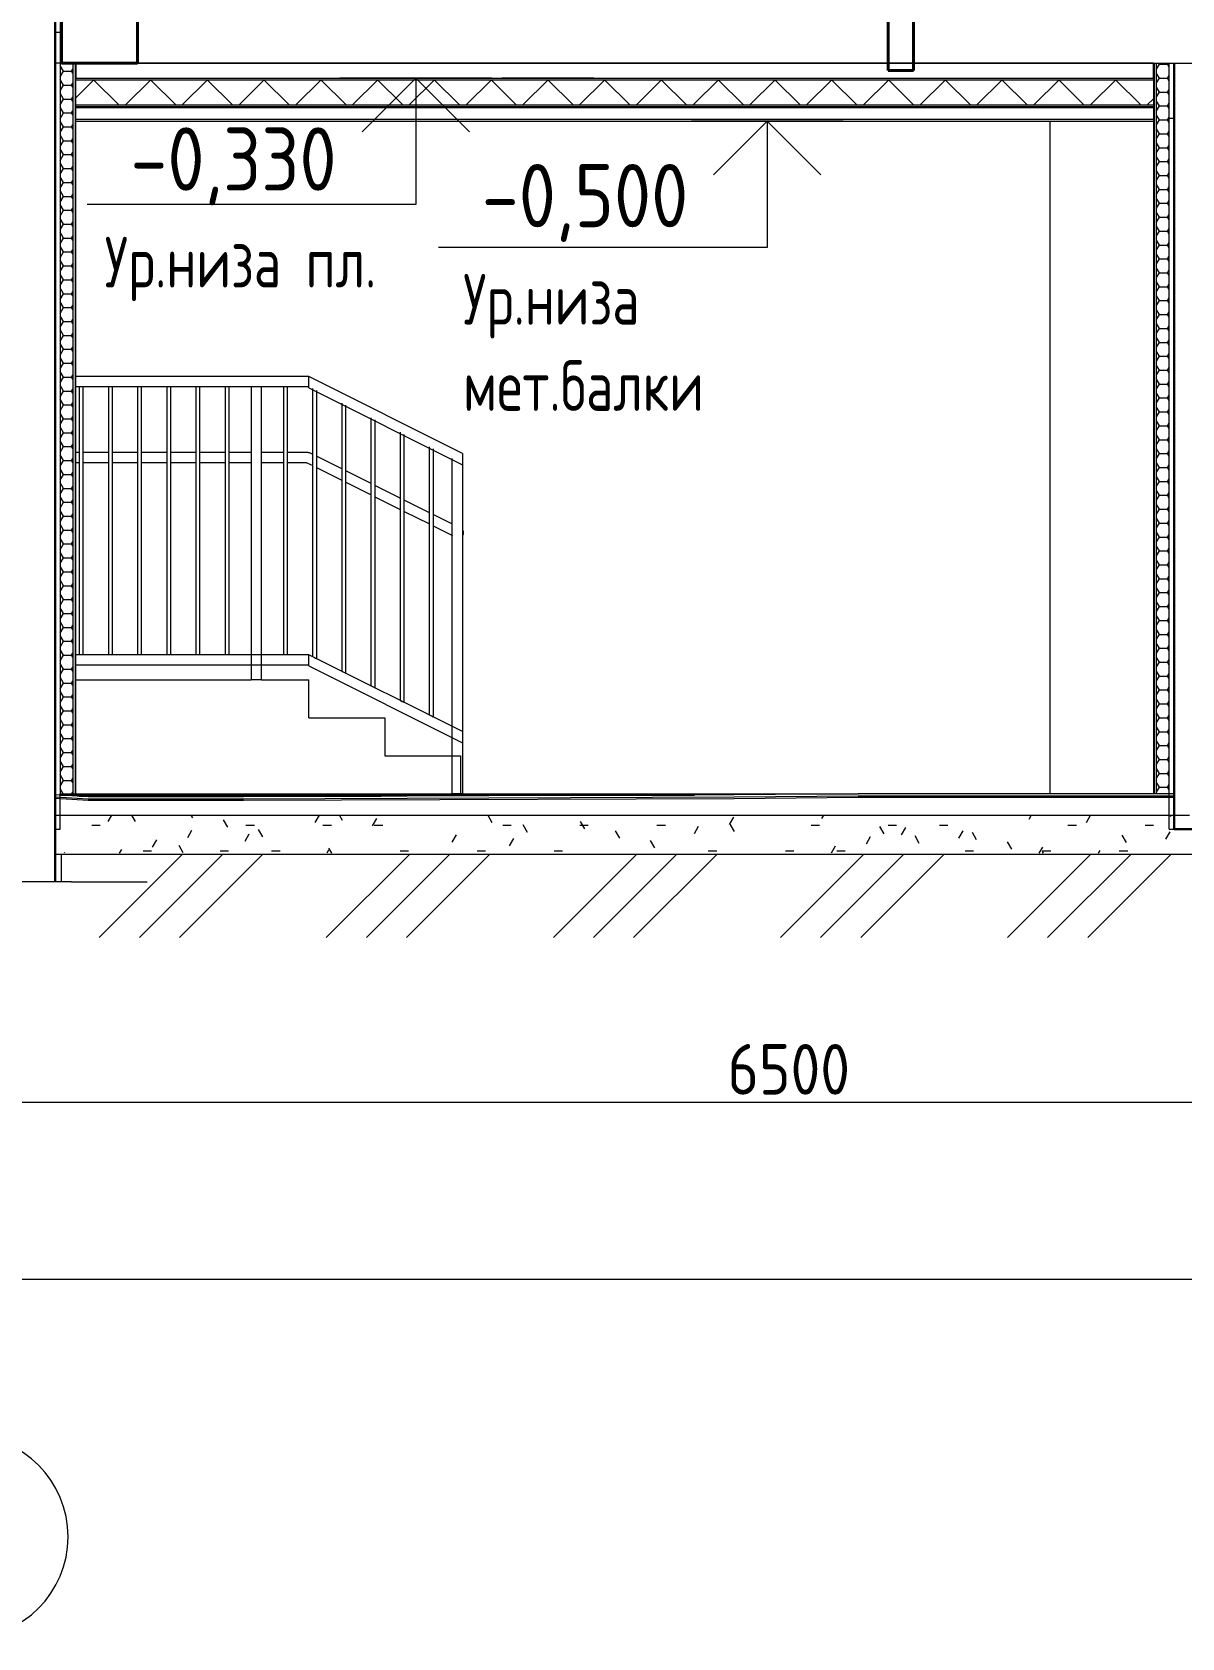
# Model space of a CAD drawing. Header units: millimetres. Extents: x -3929 to 624051, y 52832 to 514950.
# Drawn here: x 605955 to 610503, y 106248 to 112598 of the extents above; entities that cross this region are included whole.
import ezdxf

# ---------------------------------------------------------------- set-up
doc = ezdxf.new("R2010")
doc.units = ezdxf.units.MM
for name, color, linetype, lineweight in [('Аннотация', 7, 'Continuous', 18), ('Каркас', 7, 'Continuous', 18), ('Лестницы', 7, 'Continuous', 9), ('Обобщенные модели', 7, 'Continuous', 18), ('Ограждение', 7, 'Continuous', 9), ('Оси', 253, 'Continuous', 9), ('Отметки', 7, 'Continuous', 9), ('Перекрытие', 7, 'Continuous', 18), ('Перекрытие штриховка', 7, 'Continuous', 18), ('Потолки', 7, 'Continuous', 9), ('Размеры', 7, 'Continuous', 9), ('Стены наружные', 7, 'Continuous', 18), ('Стены несущие', 7, 'Continuous', 30), ('Стены отделка', 7, 'Continuous', 30), ('Стены перегородки', 7, 'Continuous', 30), ('Стены штриховка', 7, 'Continuous', 9), ('Узлы', 7, 'Continuous', 18), ('ШТРИХОВКА', 252, 'Continuous', 15)]:
    doc.layers.add(name, color=color, linetype=linetype, lineweight=lineweight)
doc.layers.add('Линии', color=7, linetype='Continuous', lineweight=9, true_color=0x00a600)
doc.styles.add('GOST Common_1', font='GOST_Common.ttf', dxfattribs={"width": 0.9, "height": 250})
doc.styles.add('GOST Common_3', font='GOST_Common.ttf', dxfattribs={"width": 0.8, "height": 350})
doc.styles.add('GOST Common_4', font='GOST_Common.ttf', dxfattribs={"width": 0.9, "height": 200})
doc.dimstyles.new('ADSK_Основной_2_мм_1', dxfattribs={"dimscale": 304.8, "dimtxt": 201.142999, "dimasz": 0.463911, "dimexe": 0.492126, "dimexo": 0.492126, "dimgap": 0.098425, "dimtad": 1, "dimrnd": 0.01, "dimdsep": 46, "dimtxsty": 'GOST Common_4', "dimblk1": 'OBLIQUE', "dimblk2": 'OBLIQUE', "dimsah": 1, "dimcen": 0.09, "dimdle": 0.492126, "dimazin": 2, "dimtfac": 1, "dimtdec": 4, "dimtix": 1, "dimtmove": 1, "dimatfit": 3, "dimfxl": 1, "dimtvp": 1, "dimtolj": 1, "dimtzin": 0, "dimlwd": 20, "dimlwe": 20, "dimarcsym": 2})
pattern_1 = [(0, (483731.112, 112745.933), (47.625, 27.4963064), [31.75, -63.5]), (120, (483731.112, 112745.933), (-47.625, 27.4963066), [31.75, -63.5]), (60, (483731.112, 112745.933), (1e-07, 54.992613), [-63.5, 31.75])]

# ---------------------------------------------------------------- blocks, each defined once
blk = doc.blocks.new('GM_Отверстие прямоугольное _в плите_ - Отверстие-1433289-Разрез 1-1')
at = {"layer": 'Обобщенные модели', "lineweight": 40}
for p, q in [((52592.5, 0), (52492.5, 0)), ((52492.5, 0), (52492.5, -300)), ((52592.5, -300), (52592.5, 0)), ((52492.5, -300), (52592.5, -300))]:
    blk.add_line(p, q, dxfattribs=at)
blk = doc.blocks.new('GM_Отверстие прямоугольное _в плите_ - Отверстие-2450338-Разрез 1-1')
at = {"layer": 'Обобщенные модели'}
for p, q in [((49223.8, -270), (49223.8, 0)), ((49223.8, 0), (49523.8, 0)), ((49523.8, 0), (49523.8, -270)), ((49523.8, -270), (49223.8, -270))]:
    blk.add_line(p, q, dxfattribs=at)
at = {"layer": 'Обобщенные модели', "lineweight": 40}
for p, q in [((49523.8, 0), (49223.8, 0)), ((49223.8, 0), (49223.8, -270)), ((49523.8, -270), (49523.8, 0)), ((49223.8, -270), (49523.8, -270))]:
    blk.add_line(p, q, dxfattribs=at)
blk = doc.blocks.new('Ограждение - D40-16087-Разрез 1-1')
at = {"layer": 'Ограждение', "flags": 128}
for points in [[(50808.6, -2116.2), (50809.1, -2116.8), (50809.5, -2117.5), (50809.9, -2118.2), (50810.3, -2118.9), (50810.7, -2119.6), (50811, -2120.3), (50811.3, -2121.1), (50811.5, -2121.8), (50811.7, -2122.6), (50811.9, -2123.4), (50812.1, -2124.2), (50812.2, -2125), (50812.3, -2125.7), (50812.4, -2126.5), (50812.4, -2127.3), (50812.5, -2128.1), (50812.4, -2128.9), (50812.4, -2129.7), (50812.3, -2130.5), (50812.2, -2131.3), (50812, -2132.1), (50811.8, -2132.9), (50811.6, -2133.7), (50811.4, -2134.4), (50811.1, -2135.2), (50810.8, -2135.9), (50810.4, -2136.6), (50810.3, -2136.8)], [(50810.3, -2136.8), (50810, -2137.5), (50809.6, -2138.2), (50809.1, -2138.9), (50808.7, -2139.6)]]:
    blk.add_lwpolyline(points, dxfattribs=at)
blk = doc.blocks.new('Ограждение - 16-3098297-Разрез 1-1')
at = {"layer": 'Ограждение'}
for p, q in [((49293.4, -1550), (49293.4, -2610)), ((49293.4, -1550), (49301.4, -1550)), ((49301.4, -1550), (49309.4, -1550)), ((49309.4, -2610), (49309.4, -1550)), ((49301.4, -2610), (49293.4, -2610)), ((49309.4, -2610), (49301.4, -2610))]:
    blk.add_line(p, q, dxfattribs=at)
blk = doc.blocks.new('Ограждение - 40-3098299-Разрез 1-1')
at = {"layer": 'Ограждение'}
for p, q in [((49973.7, -1550), (49973.7, -2710)), ((49973.7, -1550), (49993.7, -1550)), ((49993.7, -1550), (50013.7, -1550)), ((50013.7, -2710), (50013.7, -1550)), ((49993.7, -2710), (49973.7, -2710)), ((50013.7, -2710), (49993.7, -2710))]:
    blk.add_line(p, q, dxfattribs=at)
blk = doc.blocks.new('Ограждение - 16-3115714-Разрез 1-1')
at = {"layer": 'Ограждение'}
for p, q in [((50216.5, -1557.5), (50216.5, -2617.5)), ((50232.5, -2625.5), (50232.5, -1565.5))]:
    blk.add_line(p, q, dxfattribs=at)
at = {"layer": 'Ограждение', "flags": 128}
for points in [[(50216.5, -2617.5), (50216.7, -2617.6), (50218.2, -2618.4), (50221, -2619.8), (50224.5, -2621.5)], [(50224.5, -2621.5), (50227.9, -2623.3), (50230.7, -2624.7), (50232.3, -2625.4), (50232.5, -2625.5)]]:
    blk.add_lwpolyline(points, dxfattribs=at)
blk = doc.blocks.new('Ограждение - Ограждение-3256397-Разрез 1-1')
at = {"layer": 'Ограждение'}
for p, q in [((50201.4, -1510), (49280.2, -1510)), ((50808.9, -1813.8), (50201.4, -1510)), ((50201.4, -1530), (50201.4, -1510)), ((49280.2, -1550), (50201.4, -1550)), ((50201.4, -1532.4), (50201.4, -1531.1)), ((50201.4, -1554.7), (50808.9, -1858.5)), ((50201.4, -2610), (49280.2, -2610)), ((49280.2, -2650), (50201.4, -2650)), ((50808.9, -2913.8), (50201.4, -2610)), ((50201.4, -2630), (50201.4, -2610)), ((50201.4, -2632.4), (50201.4, -2631.1)), ((50201.4, -2654.7), (50808.9, -2958.5))]:
    blk.add_line(p, q, dxfattribs=at)
at = {"layer": 'Ограждение', "flags": 128}
for points in [[(50201.4, -1554.7), (50201.4, -1554), (50201.4, -1551.7), (50201.4, -1548.2), (50201.4, -1543.5), (50201.4, -1538.1), (50201.4, -1532.4)], [(50808.9, -1813.8), (50808.9, -1814.5), (50808.9, -1816.7), (50808.9, -1820.3), (50808.9, -1824.9), (50808.9, -1830.3), (50808.9, -1858.5)], [(50808.9, -1836.1), (50808.9, -1841.9), (50808.9, -1847.3), (50808.9, -1851.9), (50808.9, -1853.9)], [(50201.4, -2654.7), (50201.4, -2654), (50201.4, -2651.7), (50201.4, -2648.2), (50201.4, -2643.5), (50201.4, -2638.1), (50201.4, -2632.4)], [(50808.9, -2913.8), (50808.9, -2919), (50808.9, -2924.4), (50808.9, -2959.1)]]:
    blk.add_lwpolyline(points, dxfattribs=at)
for name, p in [('Ограждение - 16-3098297-Разрез 1-1', (0, 0)), ('Ограждение - 16-3098297-Разрез 1-1', (115.4, 0)), ('Ограждение - 16-3098297-Разрез 1-1', (230.8, 0)), ('Ограждение - 16-3098297-Разрез 1-1', (346.2, 0)), ('Ограждение - 16-3098297-Разрез 1-1', (461.5, 0)), ('Ограждение - 16-3098297-Разрез 1-1', (576.9, 0)), ('Ограждение - 40-3098299-Разрез 1-1', (0, 0)), ('Ограждение - 16-3098297-Разрез 1-1', (807.7, 0)), ('Ограждение - 16-3115714-Разрез 1-1', (0, 0)), ('Ограждение - 16-3115714-Разрез 1-1', (115.4, -57.7)), ('Ограждение - 16-3115714-Разрез 1-1', (230.8, -115.4)), ('Ограждение - 16-3115714-Разрез 1-1', (346.2, -173.1)), ('Ограждение - 16-3115714-Разрез 1-1', (461.5, -230.8))]:
    blk.add_blockref(name, p)
blk = doc.blocks.new('Тип перил - D40-16087-Разрез 1-1')
at = {"layer": 'Ограждение', "flags": 128}
for points in [[(50808.6, -2116.2), (50809.1, -2116.8), (50809.5, -2117.5), (50809.9, -2118.2), (50810.3, -2118.9), (50810.7, -2119.6), (50811, -2120.3), (50811.3, -2121.1), (50811.5, -2121.8), (50811.7, -2122.6), (50811.9, -2123.4), (50812.1, -2124.2), (50812.2, -2125), (50812.3, -2125.7), (50812.4, -2126.5), (50812.4, -2127.3), (50812.5, -2128.1), (50812.4, -2128.9), (50812.4, -2129.7), (50812.3, -2130.5), (50812.2, -2131.3), (50812, -2132.1), (50811.8, -2132.9), (50811.6, -2133.7), (50811.4, -2134.4), (50811.1, -2135.2), (50810.8, -2135.9), (50810.4, -2136.6), (50810.3, -2136.8)], [(50810.3, -2136.8), (50810, -2137.5), (50809.6, -2138.2), (50809.1, -2138.9), (50808.7, -2139.6)]]:
    blk.add_lwpolyline(points, dxfattribs=at)
blk = doc.blocks.new('Тип перил - Перила_Внутренний_-6528034-Разрез 1-1')
at = {"layer": 'Ограждение'}
for p, q in [((49293.4, -1810), (49280.2, -1810)), ((49408.8, -1810), (49309.4, -1810)), ((49524.1, -1810), (49424.8, -1810)), ((49639.5, -1810), (49540.1, -1810)), ((49754.9, -1810), (49655.5, -1810)), ((49870.3, -1810), (49770.9, -1810)), ((49973.7, -1810), (49886.3, -1810)), ((50101.1, -1810), (50013.7, -1810)), ((50189.6, -1810), (50117.1, -1810)), ((50216.7, -1817.6), (50212, -1815.3)), ((50332.1, -1875.3), (50232.3, -1825.4)), ((49280.2, -1850), (49293.4, -1850)), ((49309.4, -1850), (49408.8, -1850)), ((49424.8, -1850), (49524.1, -1850)), ((49540.1, -1850), (49639.5, -1850)), ((49655.5, -1850), (49754.9, -1850)), ((49770.9, -1850), (49870.3, -1850)), ((49886.3, -1850), (49973.7, -1850)), ((50013.7, -1850), (50101.1, -1850)), ((50117.1, -1850), (50189.6, -1850)), ((50194.1, -1851.1), (50216.7, -1862.4)), ((50232.3, -1870.2), (50332.1, -1920)), ((50447.4, -1933), (50347.7, -1883.1)), ((50347.7, -1927.8), (50447.4, -1977.7)), ((50562.8, -1990.7), (50463, -1940.8)), ((50463, -1985.5), (50562.8, -2035.4)), ((50678.2, -2048.4), (50578.4, -1998.5)), ((50578.4, -2043.2), (50678.2, -2093.1)), ((50769.3, -2093.9), (50693.8, -2056.2)), ((50693.8, -2100.9), (50769.3, -2138.7))]:
    blk.add_line(p, q, dxfattribs=at)
at = {"layer": 'Ограждение', "flags": 128}
for points in [[(50212, -1815.3), (50210.1, -1814.4), (50208.3, -1813.6), (50206.4, -1812.9), (50204.5, -1812.3), (50202.6, -1811.7), (50200.7, -1811.2), (50198.7, -1810.8), (50196.8, -1810.5), (50194.8, -1810.3), (50192.8, -1810.1), (50190.8, -1810), (50189.6, -1810)], [(50189.6, -1850), (50190, -1850), (50190.4, -1850), (50190.8, -1850.1), (50191.2, -1850.1), (50191.6, -1850.2), (50192, -1850.3), (50192.4, -1850.4), (50192.7, -1850.5), (50193.1, -1850.6), (50193.5, -1850.8), (50193.9, -1851), (50194.1, -1851.1)]]:
    blk.add_lwpolyline(points, dxfattribs=at)
blk = doc.blocks.new('Ось сетки - Круг_Ø8 мм-8258-Разрез 1-1')
at = {"layer": 'Оси', "lineweight": 20}
for start, end in [(360, 180), (180, 360)]:
    blk.add_arc((-0.4, -6098.4), 400, start, end, dxfattribs=at)
blk = doc.blocks.new('Высотные отметки - Стрелка вниз-12094-Разрез 1-1')
at = {"layer": 'Аннотация', "lineweight": 5}
for p, q in [((-1155.9, 15420), (-1755.9, 15420)), ((-1455.9, 15420), (-1668, 15207.9)), ((-1455.9, 15420), (-1455.9, 14920)), ((-1455.9, 15420), (-1243.8, 15207.9)), ((-1455.9, 14920), (-2755.9, 14920))]:
    blk.add_line(p, q, dxfattribs=at)
blk = doc.blocks.new('_Oblique')
at = {"color": 0, "linetype": 'ByBlock', "lineweight": -2}
blk.add_line((-0.5, -0.5), (0.5, 0.5), dxfattribs=at)
blk = doc.blocks.new('*D2838')
at = {"layer": 'Defpoints', "color": 0, "transparency": 16777216}
for p in [(605697.9, 108466.1), (612197.9, 108466.1), (612197.9, 108366.1)]:
    blk.add_point(p, dxfattribs=at)
at = {"layer": 'Размеры', "color": 0, "lineweight": 5, "transparency": 16777216}
for p, q in [((605547.9, 108366.1), (612347.9, 108366.1)), ((605697.9, 108316.1), (605697.9, 108216.1)), ((612197.9, 108316.1), (612197.9, 108216.1))]:
    blk.add_line(p, q, dxfattribs=at)
at = {"layer": 'Размеры', "color": 0, "lineweight": 5, "transparency": 16777216, "xscale": 141.4, "yscale": 141.4, "zscale": 141.4, "rotation": 180}
blk.add_blockref('_Oblique', (605697.9, 108366.1), dxfattribs=at)
at = {"layer": 'Размеры', "color": 0, "lineweight": 5, "transparency": 16777216, "xscale": 141.4, "yscale": 141.4, "zscale": 141.4}
blk.add_blockref('_Oblique', (612197.9, 108366.1), dxfattribs=at)
at = {"layer": 'Размеры', "color": 0, "lineweight": 5, "transparency": 16777216, "insert": (608947.9, 108496.1), "char_height": 200, "width": 605.475, "attachment_point": 5, "style": 'GOST Common_4'}
blk.add_mtext('\\A1;6500', dxfattribs=at)
blk = doc.blocks.new('*D2839')
at = {"layer": 'Defpoints', "color": 0, "transparency": 16777216}
for p in [(550347.9, 107766.1), (612197.9, 107766.1), (612197.9, 107666.1)]:
    blk.add_point(p, dxfattribs=at)
at = {"layer": 'Размеры', "color": 0, "lineweight": 5, "transparency": 16777216}
for p, q in [((550197.9, 107666.1), (612347.9, 107666.1)), ((550347.9, 107616.1), (550347.9, 107516.1)), ((612197.9, 107616.1), (612197.9, 107516.1))]:
    blk.add_line(p, q, dxfattribs=at)
at = {"layer": 'Размеры', "color": 0, "lineweight": 5, "transparency": 16777216, "xscale": 141.4, "yscale": 141.4, "zscale": 141.4, "rotation": 180}
blk.add_blockref('_Oblique', (550347.9, 107666.1), dxfattribs=at)
at = {"layer": 'Размеры', "color": 0, "lineweight": 5, "transparency": 16777216, "xscale": 141.4, "yscale": 141.4, "zscale": 141.4}
blk.add_blockref('_Oblique', (612197.9, 107666.1), dxfattribs=at)
at = {"layer": 'Размеры', "color": 0, "lineweight": 5, "transparency": 16777216, "insert": (581272.9, 107796.1), "char_height": 200, "width": 711.842, "attachment_point": 5, "style": 'GOST Common_4'}
blk.add_mtext('\\A1;61850', dxfattribs=at)
blk = doc.blocks.new('Ограждение - 40-3256489-Разрез 1-1')
at = {"layer": 'Ограждение'}
blk.add_lwpolyline([(50808.9, -1853.7), (50808.9, -3160), (50768.9, -3160), (50768.9, -1833.8)], dxfattribs=at)

msp = doc.modelspace()

# ---------------------------------------------------------------- hatches: boundary and pattern name
at = {"layer": 'Перекрытие штриховка', "lineweight": 9, "true_color": 0x787878}
h = msp.add_hatch(dxfattribs=at)
h.set_pattern_fill('FP_40', color=8, style=0, pattern_type=2)
h.set_pattern_definition([(270, (597252.7, 109595.6), (600, 4e-14), []), (0, (597252.677, 109595.6206), (0, 4.992), [])])
h.paths.add_polyline_path([(606791.405, 109573.656), (608732.224, 109581.476), (609222.435, 109585.933), (606066.601, 109585.92), (606066.747, 109580.47), (606177.55, 109573.656), (606644.245, 109573.656)])
at = {"layer": 'Узлы', "lineweight": 5}
h = msp.add_hatch(dxfattribs=at)
h.set_pattern_fill('FP_45', color=252, style=0, pattern_type=2)
h.set_pattern_definition([(45, (580790.93, 121145.93), (-449.013, 449.013), []), (45, (580949.7, 121145.93), (0, 898.026), []), (45, (580632.2, 121145.93), (0, 898.026), [])])
h.paths.add_polyline_path([(601561.152, 109017.489), (605414.902, 109017.489), (605414.902, 109237.47), (605530.676, 109237.47), (605530.676, 112535.933), (605528.818, 112535.913), (605528.818, 112475.933), (550708.754, 112475.933), (550708.754, 112535.933), (550700.492, 112535.933), (550700.492, 112014.22), (550750.492, 112014.22), (550750.492, 111483.731), (549793.123, 111483.731), (549793.123, 112014.22), (549908.896, 112014.22), (549908.896, 112475.471), (548233.206, 112475.471), (548233.206, 111226.174), (601561.152, 111226.174), (601561.152, 109113.133)])
h.paths.add_polyline_path([(608730.374, 109017.489), (611747.305, 109017.489), (611747.305, 109237.47), (611863.079, 109237.47), (611863.079, 109345.933), (606070.676, 109345.933), (606070.676, 109237.47), (606160.975, 109237.47), (606160.975, 109017.489), (608688.727, 109017.489)])
h.paths.add_polyline_path([(613945.696, 109017.489), (614308.896, 109017.489), (614308.896, 111595.624), (613648.896, 111595.624), (613648.896, 110145.933), (612363.896, 110145.933), (612363.896, 109237.47), (612493.378, 109237.47), (612493.378, 109017.489), (612902.631, 109017.489)])
at = {"layer": 'ШТРИХОВКА'}
h = msp.add_hatch(dxfattribs=at)
h.set_pattern_fill('HONEY', color=252, scale=10, style=0)
h.set_pattern_definition(pattern_1)
h.paths.add_polyline_path([(606066.6, 109585.933), (606116.601, 109585.933), (606116.601, 112475.933), (606066.6, 112475.933), (606066.6, 109588.68)])
h = msp.add_hatch(dxfattribs=at)
h.set_pattern_fill('HONEY', color=252, scale=10, style=0)
h.set_pattern_definition(pattern_1)
h.paths.add_polyline_path([(610452.678, 109585.933), (610452.678, 112475.933), (610402.678, 112475.933), (610402.678, 109585.933), (610425.354, 109585.933)])
h = msp.add_hatch(dxfattribs=at)
h.set_pattern_fill('ANSI37', color=252, scale=50)
h.set_pattern_definition([(45, (483731.11, 112745.93), (-112.2532, 112.2532), []), (135, (483731.11, 112745.93), (-112.2532, -112.2532), [])])
h.paths.add_polyline_path([(610390.678, 112409.933), (606128.601, 112409.933), (606128.601, 112309.933), (610390.678, 112309.933)])
h = msp.add_hatch(dxfattribs=at)
h.set_pattern_fill('FP_29', color=252, style=0, pattern_type=2)
h.set_pattern_definition([(0, (580790.93, 121145.93), (406.4, 101.6), [33.528, -271.272, 33.528, -271.272, -1625.6]), (0, (580790.93, 121145.93), (406.4, 101.6), [-609.6, 33.528, -576.072, 33.528, -271.272, -711.2]), (0, (580790.93, 121145.93), (406.4, 101.6), [-1524, 33.528, -169.672, 33.528, -474.472]), (120, (580943.33, 121196.73), (-291.18818, 301.15272), [33.528, -271.272, 33.528, -271.272, -1625.6]), (120, (580943.33, 121196.73), (-291.18818, 301.15272), [-609.6, 33.528, -576.072, 33.528, -271.272, -711.2]), (120, (580943.33, 121196.73), (-291.18818, 301.15272), [-1524, 33.528, -169.672, 33.528, -474.472]), (240, (580994.13, 121399.93), (-115.21182, -402.75272), [33.528, -271.272, 33.528, -271.272, -1625.6]), (240, (580994.13, 121399.93), (-115.21182, -402.75272), [-609.6, 33.528, -576.072, 33.528, -271.272, -711.2]), (240, (580994.13, 121399.93), (-115.21182, -402.75272), [-1524, 33.528, -169.672, 33.528, -474.472])])
h.paths.add_polyline_path([(608730.374, 109350.933), (610532.678, 109350.933), (610532.678, 109500.933), (606046.648, 109500.933), (606046.648, 109350.933), (607687.309, 109350.933)])

# ---------------------------------------------------------------- linework, layer by layer
at = {"layer": 'Аннотация'}
for q in [(605897.939, 109237.47), (606410.975, 109237.47)]:
    msp.add_line((606110.975, 109237.47), q, dxfattribs=at)
at = {"layer": 'Каркас'}
msp.add_line((606046.6, 112597.933), (606065.22, 112597.933), dxfattribs=at)
at = {"layer": 'Каркас', "color": 252}
for p, q in [((606128.601, 112253.933), (610390.678, 112253.933)), ((606128.601, 112245.933), (610390.678, 112245.933))]:
    msp.add_line(p, q, dxfattribs=at)
at = {"layer": 'Лестницы'}
for p, q in [((607049.757, 109885.933), (607049.757, 110035.933)), ((607049.757, 109885.933), (607349.757, 109885.933)), ((607349.757, 109885.933), (607349.757, 109735.933)), ((607349.757, 109735.933), (607649.757, 109735.933)), ((607649.757, 109735.933), (607649.757, 109585.933)), ((607314.347, 109585.933), (607349.757, 109585.933)), ((607349.757, 109585.933), (607649.757, 109585.933))]:
    msp.add_line(p, q, dxfattribs=at)
at = {"layer": 'Линии', "color": 7}
for p, q in [((611863.079, 109345.933), (606070.676, 109345.933)), ((606070.676, 109345.933), (606070.676, 109237.47))]:
    msp.add_line(p, q, dxfattribs=at)
at = {"layer": 'Отметки', "lineweight": 5}
msp.add_line((608177.366, 112415.933), (607812.756, 112415.933), dxfattribs=at)
at = {"layer": 'Перекрытие', "lineweight": 20}
for p, q in [((606066.648, 112635.933), (606066.648, 112475.933)), ((606066.648, 112475.933), (611863.472, 112475.933)), ((606177.277, 109564.655), (606046.6, 109572.692)), ((606791.456, 109564.655), (606177.277, 109564.655)), ((608732.22, 109572.475), (606791.456, 109564.655)), ((609222.479, 109576.933), (608732.22, 109572.475)), ((610472.678, 109576.933), (609222.479, 109576.933)), ((610472.678, 109500.933), (610472.678, 109576.933)), ((606046.648, 109500.933), (610532.678, 109500.933)), ((606046.648, 109445.933), (606046.648, 109350.933))]:
    msp.add_line(p, q, dxfattribs=at)
at = {"layer": 'Перекрытие'}
for p, q in [((606128.601, 110035.933), (606822.054, 110035.933)), ((606862.054, 110035.933), (607049.757, 110035.933)), ((606177.55, 109573.656), (606046.6, 109581.709)), ((606177.095, 109558.655), (606046.6, 109566.681)), ((606791.489, 109558.655), (606177.095, 109558.655)), ((606791.405, 109573.656), (606177.55, 109573.656)), ((608732.224, 109581.476), (606791.405, 109573.656)), ((608732.216, 109566.475), (606791.489, 109558.655)), ((609222.508, 109570.933), (608732.216, 109566.475)), ((609222.435, 109585.933), (608732.224, 109581.476)), ((610472.678, 109585.933), (609222.435, 109585.933)), ((610472.678, 109570.933), (609222.508, 109570.933)), ((606070.676, 109345.933), (606046.6, 109345.933))]:
    msp.add_line(p, q, dxfattribs=at)
at = {"layer": 'Потолки', "lineweight": 18}
msp.add_line((606128.601, 112475.933), (606128.601, 112474.933), dxfattribs=at)
at = {"layer": 'Потолки', "lineweight": 13}
for p, q in [((606128.601, 112474.933), (606128.601, 112415.933)), ((610390.678, 112474.933), (606128.601, 112474.933)), ((610390.678, 112415.933), (610390.678, 112474.933)), ((606128.601, 112415.933), (610390.678, 112415.933))]:
    msp.add_line(p, q, dxfattribs=at)
at = {"layer": 'Потолки'}
for p, q in [((606128.601, 112409.933), (610390.678, 112409.933)), ((606128.601, 112309.933), (610390.678, 112309.933)), ((606128.601, 112303.933), (610390.678, 112303.933)), ((606128.601, 112299.933), (610390.678, 112299.933))]:
    msp.add_line(p, q, dxfattribs=at)
at = {"layer": 'Стены наружные'}
for p, q in [((609981.49, 109585.933), (609981.49, 112245.933)), ((606128.601, 109585.933), (607314.347, 109585.933)), ((607649.757, 109585.933), (609222.435, 109585.933))]:
    msp.add_line(p, q, dxfattribs=at)
at = {"layer": 'Стены несущие', "lineweight": 30}
msp.add_line((606046.6, 109237.47), (606046.6, 112745.933), dxfattribs=at)
at = {"layer": 'Стены отделка', "lineweight": 18}
for p, q in [((606046.6, 112475.933), (606046.6, 109445.933)), ((606066.601, 112475.933), (606046.6, 112475.933)), ((606116.601, 112475.933), (606116.601, 109585.933)), ((606128.601, 109585.933), (606128.601, 112475.933)), ((610390.678, 112475.933), (610390.678, 109585.933)), ((610402.678, 109585.933), (610402.678, 112475.933)), ((610452.678, 109445.933), (610452.678, 112475.933)), ((610472.678, 112255.933), (610452.678, 112255.933)), ((606066.6, 109585.933), (606128.601, 109585.933)), ((606066.601, 109445.933), (606066.601, 109585.933)), ((606046.648, 109445.933), (606066.601, 109445.933)), ((610452.678, 109445.933), (610472.678, 109445.933))]:
    msp.add_line(p, q, dxfattribs=at)
at = {"layer": 'Стены перегородки'}
for p, q in [((610472.678, 112475.933), (610472.678, 109445.933)), ((610472.678, 109445.933), (610592.678, 109445.933))]:
    msp.add_line(p, q, dxfattribs=at)
at = {"layer": 'Стены штриховка'}
for p, q in [((606066.6, 112475.933), (606066.6, 109585.933)), ((606126.601, 109585.933), (606126.601, 112475.933)), ((610392.678, 112475.933), (610392.678, 109585.933))]:
    msp.add_line(p, q, dxfattribs=at)

# ---------------------------------------------------------------- block references
msp.add_blockref('Ограждение - 40-3256489-Разрез 1-1', (556848.36, 112745.933))
at = {"layer": 'Обобщенные модели'}
for name in ['GM_Отверстие прямоугольное _в плите_ - Отверстие-2450338-Разрез 1-1', 'GM_Отверстие прямоугольное _в плите_ - Отверстие-2450338-Разрез 1-1', 'GM_Отверстие прямоугольное _в плите_ - Отверстие-1433289-Разрез 1-1']:
    msp.add_blockref(name, (556848.36, 112745.933), dxfattribs=at)
at = {"layer": 'Ограждение'}
for name in ['Ограждение - Ограждение-3256397-Разрез 1-1', 'Тип перил - Перила_Внутренний_-6528034-Разрез 1-1', 'Ограждение - D40-16087-Разрез 1-1', 'Тип перил - D40-16087-Разрез 1-1']:
    msp.add_blockref(name, (556848.36, 112745.933), dxfattribs=at)
at = {"layer": 'Оси', "lineweight": 20}
msp.add_blockref('Ось сетки - Круг_Ø8 мм-8258-Разрез 1-1', (605698.36, 112745.933), dxfattribs=at)
at = {"layer": 'Отметки', "lineweight": 20}
msp.add_blockref('Высотные отметки - Стрелка вниз-12094-Разрез 1-1', (608928.85, 96995.933), dxfattribs=at)

# ---------------------------------------------------------------- texts
at = {"layer": 'Отметки', "lineweight": 20, "char_height": 250, "width": 1028.82257, "attachment_point": 1, "line_spacing_factor": 1.022761, "style": 'GOST Common_1'}
for s, insert in [('-0,330', (606344.28, 112221.28)), ('-0,500', (607733.906, 112076.489))]:
    msp.add_mtext(s, dxfattribs=dict(at, insert=insert))

# ---------------------------------------------------------------- dimensions: what is measured, and where the dimension line sits
at = {"layer": 'Размеры', "lineweight": 5}
for base, p1, p2, override, picture, middle in [((612197.926, 108366.147), (605697.926, 108466.132), (612197.926, 108466.132), {"dimpost": '<>', "dimfxl": 6500, "dimlwd": 5, "dimlwe": 5}, '*D2838', (608947.926, 108496.147)), ((612197.926, 107666.147), (550347.926, 107766.132), (612197.926, 107766.132), {"dimpost": '<>', "dimfxl": 61850, "dimlwd": 5, "dimlwe": 5}, '*D2839', (581272.926, 107796.147))]:
    dim = msp.add_linear_dim(base=base, p1=p1, p2=p2, dimstyle='ADSK_Основной_2_мм_1', override=override, dxfattribs=at)
    dim.commit()
    dim.dimension.update_dxf_attribs({"geometry": picture, "text_midpoint": middle})

# ---------------------------------------------------------------- next in the draw order: texts
at = {"layer": 'Аннотация', "lineweight": 9, "insert": (606242.288, 111788.234), "char_height": 200, "width": 1257.147, "attachment_point": 1, "line_spacing_factor": 1.022766, "style": 'GOST Common_3', "bg_fill": 2}
msp.add_mtext('\\pxt1.8,3.6,5.4,7.2,9,10.8,12.6,14.4,16.2,18,19.8,21.6,23.4,25.2,27,28.8,30.6,32.4,34.2,36,37.8,39.6,41.4,43.2,45,46.8,48.6,50.4,52.2,54,55.8,57.6;{Ур.низа пл.}', dxfattribs=at)

# ---------------------------------------------------------------- next in the draw order: block references
at = {"layer": 'Отметки', "lineweight": 20}
msp.add_blockref('Высотные отметки - Стрелка вниз-12094-Разрез 1-1', (610318.476, 96825.933), dxfattribs=at)

# ---------------------------------------------------------------- next in the draw order: texts
at = {"layer": 'Аннотация', "lineweight": 9, "insert": (607659.884, 111641.181), "char_height": 200, "width": 1393.2, "attachment_point": 1, "line_spacing_factor": 1.022766, "style": 'GOST Common_3', "bg_fill": 2}
msp.add_mtext('\\pxt1.8,3.6,5.4,7.2,9,10.8,12.6,14.4,16.2,18,19.8,21.6,23.4,25.2,27,28.8,30.6,32.4,34.2,36,37.8,39.6,41.4,43.2,45,46.8,48.6,50.4,52.2,54,55.8,57.6;{Ур.низа мет.балки}', dxfattribs=at)

doc.saveas('drawing.dxf')
